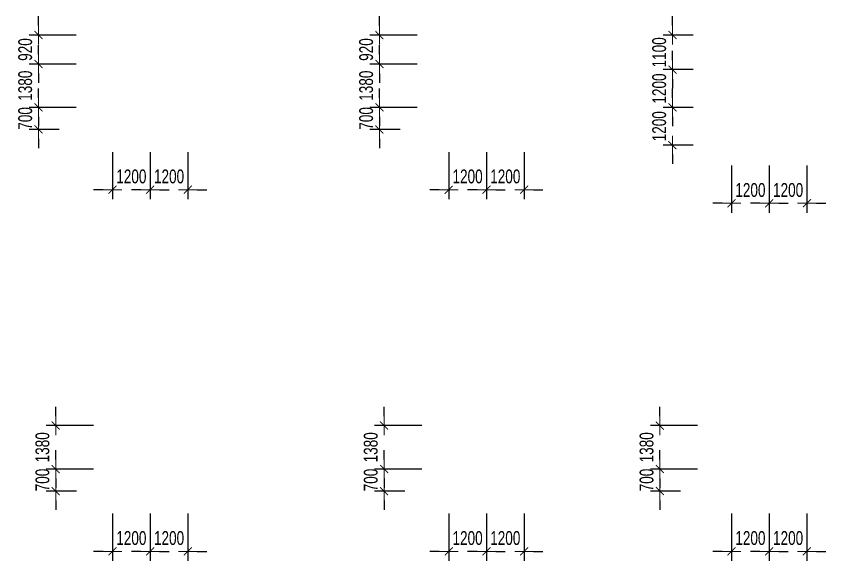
# Model space of a CAD drawing. Header units: millimetres. Extents: x -270655 to 676466, y -1281 to 105022.
# Drawn here: x 21736 to 47500, y 2481 to 19800 of the extents above; entities that cross this region are included whole.
import ezdxf

# ---------------------------------------------------------------- set-up
doc = ezdxf.new("R2010")
doc.units = ezdxf.units.MM
doc.layers.get('Defpoints').update_dxf_attribs({"color": 151, "lineweight": 9})
doc.layers.add('NDC_S_DIM', color=1, linetype='Continuous', lineweight=15)
doc.styles.add('NDC_DIM', font='', dxfattribs={"width": 0.75})
doc.styles.get('NDC_DIM').set_extended_font_data('Dotum')
doc.dimstyles.new('NDC_dim_200', dxfattribs={"dimscale": 200, "dimtxt": 2.2, "dimasz": 1.5, "dimexe": 1.5, "dimexo": 2.5, "dimgap": 1, "dimtad": 1, "dimdec": 0, "dimzin": 0, "dimdsep": 46, "dimtxsty": 'NDC_DIM', "dimblk": 'DIMMARK', "dimcen": 0.09, "dimdle": 1.2, "dimclrd": 1, "dimclre": 1, "dimclrt": 3, "dimadec": 0, "dimazin": 0, "dimtfac": 1, "dimtdec": 0, "dimtix": 1, "dimtofl": 0, "dimtmove": 0, "dimatfit": 3, "dimfxl": 6, "dimfxlon": 1, "dimtolj": 1, "dimtzin": 0, "dimarcsym": 0})

# ---------------------------------------------------------------- blocks, each defined once
blk = doc.blocks.new('DIMMARK')
at = {"layer": 'NDC_S_DIM', "color": 1}
blk.add_line((-1.5, 0), (1, 0), dxfattribs=at)
at = {"layer": 'NDC_S_DIM', "color": 2, "const_width": 0.1}
blk.add_lwpolyline([(-0.424, -0.424), (0.424, 0.424)], dxfattribs=at)
blk = doc.blocks.new('*D401')
at = {"layer": 'Defpoints', "color": 0, "transparency": 16777216}
for p in [(22445, 19200), (24304, 19200), (24404, 18280)]:
    blk.add_point(p, dxfattribs=at)
at = {"layer": 'NDC_S_DIM', "color": 1, "lineweight": -2, "transparency": 16777216}
for p, q in [((22445, 19500), (22445, 19800)), ((23645, 19200), (22145, 19200)), ((23645, 18280), (22145, 18280)), ((22445, 17980), (22445, 17680))]:
    blk.add_line(p, q, dxfattribs=at)
at = {"layer": 'NDC_S_DIM', "color": 1, "lineweight": -2, "transparency": 16777216, "xscale": 300, "yscale": 300, "zscale": 300}
for p, rotation in [((22445, 19200), 270), ((22445, 18280), 90)]:
    blk.add_blockref('DIMMARK', p, dxfattribs=dict(at, rotation=rotation))
at = {"layer": 'NDC_S_DIM', "color": 3, "transparency": 16777216, "insert": (22024, 18740), "char_height": 440, "attachment_point": 5, "rotation": 90, "style": 'NDC_DIM'}
blk.add_mtext('\\A1;920', dxfattribs=at)
blk = doc.blocks.new('*D402')
at = {"layer": 'Defpoints', "color": 0, "transparency": 16777216}
for p in [(24404, 18280), (22445, 16900), (24804, 16900)]:
    blk.add_point(p, dxfattribs=at)
at = {"layer": 'NDC_S_DIM', "color": 1, "lineweight": -2, "transparency": 16777216}
for p, q in [((22445, 18580), (22445, 18880)), ((23645, 18280), (22145, 18280)), ((23645, 16900), (22145, 16900)), ((22445, 16600), (22445, 16300))]:
    blk.add_line(p, q, dxfattribs=at)
at = {"layer": 'NDC_S_DIM', "color": 1, "lineweight": -2, "transparency": 16777216, "xscale": 300, "yscale": 300, "zscale": 300}
for p, rotation in [((22445, 18280), 270), ((22445, 16900), 90)]:
    blk.add_blockref('DIMMARK', p, dxfattribs=dict(at, rotation=rotation))
at = {"layer": 'NDC_S_DIM', "color": 3, "transparency": 16777216, "insert": (22024, 17590), "char_height": 440, "attachment_point": 5, "rotation": 90, "style": 'NDC_DIM'}
blk.add_mtext('\\A1;1380', dxfattribs=at)
blk = doc.blocks.new('*D403')
at = {"layer": 'Defpoints', "color": 0, "transparency": 16777216}
for p in [(24804, 16900), (22445, 16200), (23604, 16200)]:
    blk.add_point(p, dxfattribs=at)
at = {"layer": 'NDC_S_DIM', "color": 1, "lineweight": -2, "transparency": 16777216}
for p, q in [((22445, 17200), (22445, 17500)), ((23645, 16900), (22145, 16900)), ((23104, 16200), (22145, 16200)), ((22445, 15900), (22445, 15600))]:
    blk.add_line(p, q, dxfattribs=at)
at = {"layer": 'NDC_S_DIM', "color": 1, "lineweight": -2, "transparency": 16777216, "xscale": 300, "yscale": 300, "zscale": 300}
for p, rotation in [((22445, 16900), 270), ((22445, 16200), 90)]:
    blk.add_blockref('DIMMARK', p, dxfattribs=dict(at, rotation=rotation))
at = {"layer": 'NDC_S_DIM', "color": 3, "transparency": 16777216, "insert": (22024, 16550), "char_height": 440, "attachment_point": 5, "rotation": 90, "style": 'NDC_DIM'}
blk.add_mtext('\\A1;700', dxfattribs=at)
blk = doc.blocks.new('*D404')
at = {"layer": 'Defpoints', "color": 0, "transparency": 16777216}
for p in [(24800, 16174), (26000, 16174), (26000, 14281)]:
    blk.add_point(p, dxfattribs=at)
at = {"layer": 'NDC_S_DIM', "color": 1, "lineweight": -2, "transparency": 16777216}
for p, q in [((24800, 15481), (24800, 13981)), ((26000, 15481), (26000, 13981)), ((24500, 14281), (24200, 14281)), ((26300, 14281), (26600, 14281))]:
    blk.add_line(p, q, dxfattribs=at)
at = {"layer": 'NDC_S_DIM', "color": 1, "lineweight": -2, "transparency": 16777216, "xscale": 300, "yscale": 300, "zscale": 300}
blk.add_blockref('DIMMARK', (24800, 14281), dxfattribs=at)
at = {"layer": 'NDC_S_DIM', "color": 1, "lineweight": -2, "transparency": 16777216, "xscale": 300, "yscale": 300, "zscale": 300, "rotation": 180}
blk.add_blockref('DIMMARK', (26000, 14281), dxfattribs=at)
at = {"layer": 'NDC_S_DIM', "color": 3, "transparency": 16777216, "insert": (25400, 14702), "char_height": 440, "attachment_point": 5, "style": 'NDC_DIM'}
blk.add_mtext('\\A1;1200', dxfattribs=at)
blk = doc.blocks.new('*D405')
at = {"layer": 'Defpoints', "color": 0, "transparency": 16777216}
for p in [(26000, 16174), (27200, 16174), (27200, 14281)]:
    blk.add_point(p, dxfattribs=at)
at = {"layer": 'NDC_S_DIM', "color": 1, "lineweight": -2, "transparency": 16777216}
for p, q in [((26000, 15481), (26000, 13981)), ((27200, 15481), (27200, 13981)), ((25700, 14281), (25400, 14281)), ((27500, 14281), (27800, 14281))]:
    blk.add_line(p, q, dxfattribs=at)
at = {"layer": 'NDC_S_DIM', "color": 1, "lineweight": -2, "transparency": 16777216, "xscale": 300, "yscale": 300, "zscale": 300}
blk.add_blockref('DIMMARK', (26000, 14281), dxfattribs=at)
at = {"layer": 'NDC_S_DIM', "color": 1, "lineweight": -2, "transparency": 16777216, "xscale": 300, "yscale": 300, "zscale": 300, "rotation": 180}
blk.add_blockref('DIMMARK', (27200, 14281), dxfattribs=at)
at = {"layer": 'NDC_S_DIM', "color": 3, "transparency": 16777216, "insert": (26600, 14702), "char_height": 440, "attachment_point": 5, "style": 'NDC_DIM'}
blk.add_mtext('\\A1;1200', dxfattribs=at)
blk = doc.blocks.new('*D406')
at = {"layer": 'Defpoints', "color": 0, "transparency": 16777216}
for p in [(33294, 19200), (35153, 19200), (35253, 18280)]:
    blk.add_point(p, dxfattribs=at)
at = {"layer": 'NDC_S_DIM', "color": 1, "lineweight": -2, "transparency": 16777216}
for p, q in [((33294, 19500), (33294, 19800)), ((34494, 19200), (32994, 19200)), ((34494, 18280), (32994, 18280)), ((33294, 17980), (33294, 17680))]:
    blk.add_line(p, q, dxfattribs=at)
at = {"layer": 'NDC_S_DIM', "color": 1, "lineweight": -2, "transparency": 16777216, "xscale": 300, "yscale": 300, "zscale": 300}
for p, rotation in [((33294, 19200), 270), ((33294, 18280), 90)]:
    blk.add_blockref('DIMMARK', p, dxfattribs=dict(at, rotation=rotation))
at = {"layer": 'NDC_S_DIM', "color": 3, "transparency": 16777216, "insert": (32874, 18740), "char_height": 440, "attachment_point": 5, "rotation": 90, "style": 'NDC_DIM'}
blk.add_mtext('\\A1;920', dxfattribs=at)
blk = doc.blocks.new('*D407')
at = {"layer": 'Defpoints', "color": 0, "transparency": 16777216}
for p in [(35253, 18280), (33294, 16900), (35653, 16900)]:
    blk.add_point(p, dxfattribs=at)
at = {"layer": 'NDC_S_DIM', "color": 1, "lineweight": -2, "transparency": 16777216}
for p, q in [((33294, 18580), (33294, 18880)), ((34494, 18280), (32994, 18280)), ((34494, 16900), (32994, 16900)), ((33294, 16600), (33294, 16300))]:
    blk.add_line(p, q, dxfattribs=at)
at = {"layer": 'NDC_S_DIM', "color": 1, "lineweight": -2, "transparency": 16777216, "xscale": 300, "yscale": 300, "zscale": 300}
for p, rotation in [((33294, 18280), 270), ((33294, 16900), 90)]:
    blk.add_blockref('DIMMARK', p, dxfattribs=dict(at, rotation=rotation))
at = {"layer": 'NDC_S_DIM', "color": 3, "transparency": 16777216, "insert": (32874, 17590), "char_height": 440, "attachment_point": 5, "rotation": 90, "style": 'NDC_DIM'}
blk.add_mtext('\\A1;1380', dxfattribs=at)
blk = doc.blocks.new('*D408')
at = {"layer": 'Defpoints', "color": 0, "transparency": 16777216}
for p in [(35653, 16900), (33294, 16200), (34453, 16200)]:
    blk.add_point(p, dxfattribs=at)
at = {"layer": 'NDC_S_DIM', "color": 1, "lineweight": -2, "transparency": 16777216}
for p, q in [((33294, 17200), (33294, 17500)), ((34494, 16900), (32994, 16900)), ((33953, 16200), (32994, 16200)), ((33294, 15900), (33294, 15600))]:
    blk.add_line(p, q, dxfattribs=at)
at = {"layer": 'NDC_S_DIM', "color": 1, "lineweight": -2, "transparency": 16777216, "xscale": 300, "yscale": 300, "zscale": 300}
for p, rotation in [((33294, 16900), 270), ((33294, 16200), 90)]:
    blk.add_blockref('DIMMARK', p, dxfattribs=dict(at, rotation=rotation))
at = {"layer": 'NDC_S_DIM', "color": 3, "transparency": 16777216, "insert": (32874, 16550), "char_height": 440, "attachment_point": 5, "rotation": 90, "style": 'NDC_DIM'}
blk.add_mtext('\\A1;700', dxfattribs=at)
blk = doc.blocks.new('*D409')
at = {"layer": 'Defpoints', "color": 0, "transparency": 16777216}
for p in [(35500, 16174), (36700, 16174), (36700, 14281)]:
    blk.add_point(p, dxfattribs=at)
at = {"layer": 'NDC_S_DIM', "color": 1, "lineweight": -2, "transparency": 16777216}
for p, q in [((35500, 15481), (35500, 13981)), ((36700, 15481), (36700, 13981)), ((35200, 14281), (34900, 14281)), ((37000, 14281), (37300, 14281))]:
    blk.add_line(p, q, dxfattribs=at)
at = {"layer": 'NDC_S_DIM', "color": 1, "lineweight": -2, "transparency": 16777216, "xscale": 300, "yscale": 300, "zscale": 300}
blk.add_blockref('DIMMARK', (35500, 14281), dxfattribs=at)
at = {"layer": 'NDC_S_DIM', "color": 1, "lineweight": -2, "transparency": 16777216, "xscale": 300, "yscale": 300, "zscale": 300, "rotation": 180}
blk.add_blockref('DIMMARK', (36700, 14281), dxfattribs=at)
at = {"layer": 'NDC_S_DIM', "color": 3, "transparency": 16777216, "insert": (36100, 14702), "char_height": 440, "attachment_point": 5, "style": 'NDC_DIM'}
blk.add_mtext('\\A1;1200', dxfattribs=at)
blk = doc.blocks.new('*D410')
at = {"layer": 'Defpoints', "color": 0, "transparency": 16777216}
for p in [(36700, 16174), (37900, 16174), (37900, 14281)]:
    blk.add_point(p, dxfattribs=at)
at = {"layer": 'NDC_S_DIM', "color": 1, "lineweight": -2, "transparency": 16777216}
for p, q in [((36700, 15481), (36700, 13981)), ((37900, 15481), (37900, 13981)), ((36400, 14281), (36100, 14281)), ((38200, 14281), (38500, 14281))]:
    blk.add_line(p, q, dxfattribs=at)
at = {"layer": 'NDC_S_DIM', "color": 1, "lineweight": -2, "transparency": 16777216, "xscale": 300, "yscale": 300, "zscale": 300}
blk.add_blockref('DIMMARK', (36700, 14281), dxfattribs=at)
at = {"layer": 'NDC_S_DIM', "color": 1, "lineweight": -2, "transparency": 16777216, "xscale": 300, "yscale": 300, "zscale": 300, "rotation": 180}
blk.add_blockref('DIMMARK', (37900, 14281), dxfattribs=at)
at = {"layer": 'NDC_S_DIM', "color": 3, "transparency": 16777216, "insert": (37300, 14702), "char_height": 440, "attachment_point": 5, "style": 'NDC_DIM'}
blk.add_mtext('\\A1;1200', dxfattribs=at)
blk = doc.blocks.new('*D411')
at = {"layer": 'Defpoints', "color": 0, "transparency": 16777216}
for p in [(42619, 19200), (43778, 19200), (43778, 18100)]:
    blk.add_point(p, dxfattribs=at)
at = {"layer": 'NDC_S_DIM', "color": 1, "lineweight": -2, "transparency": 16777216}
for p, q in [((42619, 19500), (42619, 19800)), ((43278, 19200), (42319, 19200)), ((43278, 18100), (42319, 18100)), ((42619, 17800), (42619, 17500))]:
    blk.add_line(p, q, dxfattribs=at)
at = {"layer": 'NDC_S_DIM', "color": 1, "lineweight": -2, "transparency": 16777216, "xscale": 300, "yscale": 300, "zscale": 300}
for p, rotation in [((42619, 19200), 270), ((42619, 18100), 90)]:
    blk.add_blockref('DIMMARK', p, dxfattribs=dict(at, rotation=rotation))
at = {"layer": 'NDC_S_DIM', "color": 3, "transparency": 16777216, "insert": (42199, 18650), "char_height": 440, "attachment_point": 5, "rotation": 90, "style": 'NDC_DIM'}
blk.add_mtext('\\A1;1100', dxfattribs=at)
blk = doc.blocks.new('*D412')
at = {"layer": 'Defpoints', "color": 0, "transparency": 16777216}
for p in [(43778, 18100), (42619, 16900), (43778, 16900)]:
    blk.add_point(p, dxfattribs=at)
at = {"layer": 'NDC_S_DIM', "color": 1, "lineweight": -2, "transparency": 16777216}
for p, q in [((42619, 18400), (42619, 18700)), ((43278, 18100), (42319, 18100)), ((43278, 16900), (42319, 16900)), ((42619, 16600), (42619, 16300))]:
    blk.add_line(p, q, dxfattribs=at)
at = {"layer": 'NDC_S_DIM', "color": 1, "lineweight": -2, "transparency": 16777216, "xscale": 300, "yscale": 300, "zscale": 300}
for p, rotation in [((42619, 18100), 270), ((42619, 16900), 90)]:
    blk.add_blockref('DIMMARK', p, dxfattribs=dict(at, rotation=rotation))
at = {"layer": 'NDC_S_DIM', "color": 3, "transparency": 16777216, "insert": (42199, 17500), "char_height": 440, "attachment_point": 5, "rotation": 90, "style": 'NDC_DIM'}
blk.add_mtext('\\A1;1200', dxfattribs=at)
blk = doc.blocks.new('*D413')
at = {"layer": 'Defpoints', "color": 0, "transparency": 16777216}
for p in [(43778, 16900), (42619, 15700), (43778, 15700)]:
    blk.add_point(p, dxfattribs=at)
at = {"layer": 'NDC_S_DIM', "color": 1, "lineweight": -2, "transparency": 16777216}
for p, q in [((42619, 17200), (42619, 17500)), ((43278, 16900), (42319, 16900)), ((43278, 15700), (42319, 15700)), ((42619, 15400), (42619, 15100))]:
    blk.add_line(p, q, dxfattribs=at)
at = {"layer": 'NDC_S_DIM', "color": 1, "lineweight": -2, "transparency": 16777216, "xscale": 300, "yscale": 300, "zscale": 300}
for p, rotation in [((42619, 16900), 270), ((42619, 15700), 90)]:
    blk.add_blockref('DIMMARK', p, dxfattribs=dict(at, rotation=rotation))
at = {"layer": 'NDC_S_DIM', "color": 3, "transparency": 16777216, "insert": (42199, 16300), "char_height": 440, "attachment_point": 5, "rotation": 90, "style": 'NDC_DIM'}
blk.add_mtext('\\A1;1200', dxfattribs=at)
blk = doc.blocks.new('*D414')
at = {"layer": 'Defpoints', "color": 0, "transparency": 16777216}
for p in [(44500, 15743), (45700, 15743), (45700, 13851)]:
    blk.add_point(p, dxfattribs=at)
at = {"layer": 'NDC_S_DIM', "color": 1, "lineweight": -2, "transparency": 16777216}
for p, q in [((44500, 15051), (44500, 13551)), ((45700, 15051), (45700, 13551)), ((44200, 13851), (43900, 13851)), ((46000, 13851), (46300, 13851))]:
    blk.add_line(p, q, dxfattribs=at)
at = {"layer": 'NDC_S_DIM', "color": 1, "lineweight": -2, "transparency": 16777216, "xscale": 300, "yscale": 300, "zscale": 300}
blk.add_blockref('DIMMARK', (44500, 13851), dxfattribs=at)
at = {"layer": 'NDC_S_DIM', "color": 1, "lineweight": -2, "transparency": 16777216, "xscale": 300, "yscale": 300, "zscale": 300, "rotation": 180}
blk.add_blockref('DIMMARK', (45700, 13851), dxfattribs=at)
at = {"layer": 'NDC_S_DIM', "color": 3, "transparency": 16777216, "insert": (45100, 14271), "char_height": 440, "attachment_point": 5, "style": 'NDC_DIM'}
blk.add_mtext('\\A1;1200', dxfattribs=at)
blk = doc.blocks.new('*D415')
at = {"layer": 'Defpoints', "color": 0, "transparency": 16777216}
for p in [(45700, 15743), (46900, 15743), (46900, 13851)]:
    blk.add_point(p, dxfattribs=at)
at = {"layer": 'NDC_S_DIM', "color": 1, "lineweight": -2, "transparency": 16777216}
for p, q in [((45700, 15051), (45700, 13551)), ((46900, 15051), (46900, 13551)), ((45400, 13851), (45100, 13851)), ((47200, 13851), (47500, 13851))]:
    blk.add_line(p, q, dxfattribs=at)
at = {"layer": 'NDC_S_DIM', "color": 1, "lineweight": -2, "transparency": 16777216, "xscale": 300, "yscale": 300, "zscale": 300}
blk.add_blockref('DIMMARK', (45700, 13851), dxfattribs=at)
at = {"layer": 'NDC_S_DIM', "color": 1, "lineweight": -2, "transparency": 16777216, "xscale": 300, "yscale": 300, "zscale": 300, "rotation": 180}
blk.add_blockref('DIMMARK', (46900, 13851), dxfattribs=at)
at = {"layer": 'NDC_S_DIM', "color": 3, "transparency": 16777216, "insert": (46300, 14271), "char_height": 440, "attachment_point": 5, "style": 'NDC_DIM'}
blk.add_mtext('\\A1;1200', dxfattribs=at)
blk = doc.blocks.new('*D467')
at = {"layer": 'Defpoints', "color": 0, "transparency": 16777216}
for p in [(24951, 6780), (22992, 5400), (25351, 5400)]:
    blk.add_point(p, dxfattribs=at)
at = {"layer": 'NDC_S_DIM', "color": 1, "lineweight": -2, "transparency": 16777216}
for p, q in [((22992, 7080), (22992, 7380)), ((24192, 6780), (22692, 6780)), ((24192, 5400), (22692, 5400)), ((22992, 5100), (22992, 4800))]:
    blk.add_line(p, q, dxfattribs=at)
at = {"layer": 'NDC_S_DIM', "color": 1, "lineweight": -2, "transparency": 16777216, "xscale": 300, "yscale": 300, "zscale": 300}
for p, rotation in [((22992, 6780), 270), ((22992, 5400), 90)]:
    blk.add_blockref('DIMMARK', p, dxfattribs=dict(at, rotation=rotation))
at = {"layer": 'NDC_S_DIM', "color": 3, "transparency": 16777216, "insert": (22572, 6090), "char_height": 440, "attachment_point": 5, "rotation": 90, "style": 'NDC_DIM'}
blk.add_mtext('\\A1;1380', dxfattribs=at)
blk = doc.blocks.new('*D468')
at = {"layer": 'Defpoints', "color": 0, "transparency": 16777216}
for p in [(25351, 5400), (22992, 4700), (24151, 4700)]:
    blk.add_point(p, dxfattribs=at)
at = {"layer": 'NDC_S_DIM', "color": 1, "lineweight": -2, "transparency": 16777216}
for p, q in [((22992, 5700), (22992, 6000)), ((24192, 5400), (22692, 5400)), ((23651, 4700), (22692, 4700)), ((22992, 4400), (22992, 4100))]:
    blk.add_line(p, q, dxfattribs=at)
at = {"layer": 'NDC_S_DIM', "color": 1, "lineweight": -2, "transparency": 16777216, "xscale": 300, "yscale": 300, "zscale": 300}
for p, rotation in [((22992, 5400), 270), ((22992, 4700), 90)]:
    blk.add_blockref('DIMMARK', p, dxfattribs=dict(at, rotation=rotation))
at = {"layer": 'NDC_S_DIM', "color": 3, "transparency": 16777216, "insert": (22572, 5050), "char_height": 440, "attachment_point": 5, "rotation": 90, "style": 'NDC_DIM'}
blk.add_mtext('\\A1;700', dxfattribs=at)
blk = doc.blocks.new('*D469')
at = {"layer": 'Defpoints', "color": 0, "transparency": 16777216}
for p in [(24800, 4674), (26000, 4674), (26000, 2781)]:
    blk.add_point(p, dxfattribs=at)
at = {"layer": 'NDC_S_DIM', "color": 1, "lineweight": -2, "transparency": 16777216}
for p, q in [((24800, 3981), (24800, 2481)), ((26000, 3981), (26000, 2481)), ((24500, 2781), (24200, 2781)), ((26300, 2781), (26600, 2781))]:
    blk.add_line(p, q, dxfattribs=at)
at = {"layer": 'NDC_S_DIM', "color": 1, "lineweight": -2, "transparency": 16777216, "xscale": 300, "yscale": 300, "zscale": 300}
blk.add_blockref('DIMMARK', (24800, 2781), dxfattribs=at)
at = {"layer": 'NDC_S_DIM', "color": 1, "lineweight": -2, "transparency": 16777216, "xscale": 300, "yscale": 300, "zscale": 300, "rotation": 180}
blk.add_blockref('DIMMARK', (26000, 2781), dxfattribs=at)
at = {"layer": 'NDC_S_DIM', "color": 3, "transparency": 16777216, "insert": (25400, 3202), "char_height": 440, "attachment_point": 5, "style": 'NDC_DIM'}
blk.add_mtext('\\A1;1200', dxfattribs=at)
blk = doc.blocks.new('*D470')
at = {"layer": 'Defpoints', "color": 0, "transparency": 16777216}
for p in [(26000, 4674), (27200, 4674), (27200, 2781)]:
    blk.add_point(p, dxfattribs=at)
at = {"layer": 'NDC_S_DIM', "color": 1, "lineweight": -2, "transparency": 16777216}
for p, q in [((26000, 3981), (26000, 2481)), ((27200, 3981), (27200, 2481)), ((25700, 2781), (25400, 2781)), ((27500, 2781), (27800, 2781))]:
    blk.add_line(p, q, dxfattribs=at)
at = {"layer": 'NDC_S_DIM', "color": 1, "lineweight": -2, "transparency": 16777216, "xscale": 300, "yscale": 300, "zscale": 300}
blk.add_blockref('DIMMARK', (26000, 2781), dxfattribs=at)
at = {"layer": 'NDC_S_DIM', "color": 1, "lineweight": -2, "transparency": 16777216, "xscale": 300, "yscale": 300, "zscale": 300, "rotation": 180}
blk.add_blockref('DIMMARK', (27200, 2781), dxfattribs=at)
at = {"layer": 'NDC_S_DIM', "color": 3, "transparency": 16777216, "insert": (26600, 3202), "char_height": 440, "attachment_point": 5, "style": 'NDC_DIM'}
blk.add_mtext('\\A1;1200', dxfattribs=at)
blk = doc.blocks.new('*D471')
at = {"layer": 'Defpoints', "color": 0, "transparency": 16777216}
for p in [(35400, 6780), (33441, 5400), (35800, 5400)]:
    blk.add_point(p, dxfattribs=at)
at = {"layer": 'NDC_S_DIM', "color": 1, "lineweight": -2, "transparency": 16777216}
for p, q in [((33441, 7080), (33441, 7380)), ((34641, 6780), (33141, 6780)), ((34641, 5400), (33141, 5400)), ((33441, 5100), (33441, 4800))]:
    blk.add_line(p, q, dxfattribs=at)
at = {"layer": 'NDC_S_DIM', "color": 1, "lineweight": -2, "transparency": 16777216, "xscale": 300, "yscale": 300, "zscale": 300}
for p, rotation in [((33441, 6780), 270), ((33441, 5400), 90)]:
    blk.add_blockref('DIMMARK', p, dxfattribs=dict(at, rotation=rotation))
at = {"layer": 'NDC_S_DIM', "color": 3, "transparency": 16777216, "insert": (33021, 6090), "char_height": 440, "attachment_point": 5, "rotation": 90, "style": 'NDC_DIM'}
blk.add_mtext('\\A1;1380', dxfattribs=at)
blk = doc.blocks.new('*D472')
at = {"layer": 'Defpoints', "color": 0, "transparency": 16777216}
for p in [(35800, 5400), (33441, 4700), (34600, 4700)]:
    blk.add_point(p, dxfattribs=at)
at = {"layer": 'NDC_S_DIM', "color": 1, "lineweight": -2, "transparency": 16777216}
for p, q in [((33441, 5700), (33441, 6000)), ((34641, 5400), (33141, 5400)), ((34100, 4700), (33141, 4700)), ((33441, 4400), (33441, 4100))]:
    blk.add_line(p, q, dxfattribs=at)
at = {"layer": 'NDC_S_DIM', "color": 1, "lineweight": -2, "transparency": 16777216, "xscale": 300, "yscale": 300, "zscale": 300}
for p, rotation in [((33441, 5400), 270), ((33441, 4700), 90)]:
    blk.add_blockref('DIMMARK', p, dxfattribs=dict(at, rotation=rotation))
at = {"layer": 'NDC_S_DIM', "color": 3, "transparency": 16777216, "insert": (33021, 5050), "char_height": 440, "attachment_point": 5, "rotation": 90, "style": 'NDC_DIM'}
blk.add_mtext('\\A1;700', dxfattribs=at)
blk = doc.blocks.new('*D473')
at = {"layer": 'Defpoints', "color": 0, "transparency": 16777216}
for p in [(35500, 4674), (36700, 4674), (36700, 2781)]:
    blk.add_point(p, dxfattribs=at)
at = {"layer": 'NDC_S_DIM', "color": 1, "lineweight": -2, "transparency": 16777216}
for p, q in [((35500, 3981), (35500, 2481)), ((36700, 3981), (36700, 2481)), ((35200, 2781), (34900, 2781)), ((37000, 2781), (37300, 2781))]:
    blk.add_line(p, q, dxfattribs=at)
at = {"layer": 'NDC_S_DIM', "color": 1, "lineweight": -2, "transparency": 16777216, "xscale": 300, "yscale": 300, "zscale": 300}
blk.add_blockref('DIMMARK', (35500, 2781), dxfattribs=at)
at = {"layer": 'NDC_S_DIM', "color": 1, "lineweight": -2, "transparency": 16777216, "xscale": 300, "yscale": 300, "zscale": 300, "rotation": 180}
blk.add_blockref('DIMMARK', (36700, 2781), dxfattribs=at)
at = {"layer": 'NDC_S_DIM', "color": 3, "transparency": 16777216, "insert": (36100, 3202), "char_height": 440, "attachment_point": 5, "style": 'NDC_DIM'}
blk.add_mtext('\\A1;1200', dxfattribs=at)
blk = doc.blocks.new('*D474')
at = {"layer": 'Defpoints', "color": 0, "transparency": 16777216}
for p in [(36700, 4674), (37900, 4674), (37900, 2781)]:
    blk.add_point(p, dxfattribs=at)
at = {"layer": 'NDC_S_DIM', "color": 1, "lineweight": -2, "transparency": 16777216}
for p, q in [((36700, 3981), (36700, 2481)), ((37900, 3981), (37900, 2481)), ((36400, 2781), (36100, 2781)), ((38200, 2781), (38500, 2781))]:
    blk.add_line(p, q, dxfattribs=at)
at = {"layer": 'NDC_S_DIM', "color": 1, "lineweight": -2, "transparency": 16777216, "xscale": 300, "yscale": 300, "zscale": 300}
blk.add_blockref('DIMMARK', (36700, 2781), dxfattribs=at)
at = {"layer": 'NDC_S_DIM', "color": 1, "lineweight": -2, "transparency": 16777216, "xscale": 300, "yscale": 300, "zscale": 300, "rotation": 180}
blk.add_blockref('DIMMARK', (37900, 2781), dxfattribs=at)
at = {"layer": 'NDC_S_DIM', "color": 3, "transparency": 16777216, "insert": (37300, 3202), "char_height": 440, "attachment_point": 5, "style": 'NDC_DIM'}
blk.add_mtext('\\A1;1200', dxfattribs=at)
blk = doc.blocks.new('*D475')
at = {"layer": 'Defpoints', "color": 0, "transparency": 16777216}
for p in [(44177, 6780), (42218, 5400), (44577, 5400)]:
    blk.add_point(p, dxfattribs=at)
at = {"layer": 'NDC_S_DIM', "color": 1, "lineweight": -2, "transparency": 16777216}
for p, q in [((42218, 7080), (42218, 7380)), ((43418, 6780), (41918, 6780)), ((43418, 5400), (41918, 5400)), ((42218, 5100), (42218, 4800))]:
    blk.add_line(p, q, dxfattribs=at)
at = {"layer": 'NDC_S_DIM', "color": 1, "lineweight": -2, "transparency": 16777216, "xscale": 300, "yscale": 300, "zscale": 300}
for p, rotation in [((42218, 6780), 270), ((42218, 5400), 90)]:
    blk.add_blockref('DIMMARK', p, dxfattribs=dict(at, rotation=rotation))
at = {"layer": 'NDC_S_DIM', "color": 3, "transparency": 16777216, "insert": (41798, 6090), "char_height": 440, "attachment_point": 5, "rotation": 90, "style": 'NDC_DIM'}
blk.add_mtext('\\A1;1380', dxfattribs=at)
blk = doc.blocks.new('*D476')
at = {"layer": 'Defpoints', "color": 0, "transparency": 16777216}
for p in [(44577, 5400), (42218, 4700), (43377, 4700)]:
    blk.add_point(p, dxfattribs=at)
at = {"layer": 'NDC_S_DIM', "color": 1, "lineweight": -2, "transparency": 16777216}
for p, q in [((42218, 5700), (42218, 6000)), ((43418, 5400), (41918, 5400)), ((42877, 4700), (41918, 4700)), ((42218, 4400), (42218, 4100))]:
    blk.add_line(p, q, dxfattribs=at)
at = {"layer": 'NDC_S_DIM', "color": 1, "lineweight": -2, "transparency": 16777216, "xscale": 300, "yscale": 300, "zscale": 300}
for p, rotation in [((42218, 5400), 270), ((42218, 4700), 90)]:
    blk.add_blockref('DIMMARK', p, dxfattribs=dict(at, rotation=rotation))
at = {"layer": 'NDC_S_DIM', "color": 3, "transparency": 16777216, "insert": (41798, 5050), "char_height": 440, "attachment_point": 5, "rotation": 90, "style": 'NDC_DIM'}
blk.add_mtext('\\A1;700', dxfattribs=at)
blk = doc.blocks.new('*D477')
at = {"layer": 'Defpoints', "color": 0, "transparency": 16777216}
for p in [(44500, 4674), (45700, 4674), (45700, 2781)]:
    blk.add_point(p, dxfattribs=at)
at = {"layer": 'NDC_S_DIM', "color": 1, "lineweight": -2, "transparency": 16777216}
for p, q in [((44500, 3981), (44500, 2481)), ((45700, 3981), (45700, 2481)), ((44200, 2781), (43900, 2781)), ((46000, 2781), (46300, 2781))]:
    blk.add_line(p, q, dxfattribs=at)
at = {"layer": 'NDC_S_DIM', "color": 1, "lineweight": -2, "transparency": 16777216, "xscale": 300, "yscale": 300, "zscale": 300}
blk.add_blockref('DIMMARK', (44500, 2781), dxfattribs=at)
at = {"layer": 'NDC_S_DIM', "color": 1, "lineweight": -2, "transparency": 16777216, "xscale": 300, "yscale": 300, "zscale": 300, "rotation": 180}
blk.add_blockref('DIMMARK', (45700, 2781), dxfattribs=at)
at = {"layer": 'NDC_S_DIM', "color": 3, "transparency": 16777216, "insert": (45100, 3202), "char_height": 440, "attachment_point": 5, "style": 'NDC_DIM'}
blk.add_mtext('\\A1;1200', dxfattribs=at)
blk = doc.blocks.new('*D478')
at = {"layer": 'Defpoints', "color": 0, "transparency": 16777216}
for p in [(45700, 4674), (46900, 4674), (46900, 2781)]:
    blk.add_point(p, dxfattribs=at)
at = {"layer": 'NDC_S_DIM', "color": 1, "lineweight": -2, "transparency": 16777216}
for p, q in [((45700, 3981), (45700, 2481)), ((46900, 3981), (46900, 2481)), ((45400, 2781), (45100, 2781)), ((47200, 2781), (47500, 2781))]:
    blk.add_line(p, q, dxfattribs=at)
at = {"layer": 'NDC_S_DIM', "color": 1, "lineweight": -2, "transparency": 16777216, "xscale": 300, "yscale": 300, "zscale": 300}
blk.add_blockref('DIMMARK', (45700, 2781), dxfattribs=at)
at = {"layer": 'NDC_S_DIM', "color": 1, "lineweight": -2, "transparency": 16777216, "xscale": 300, "yscale": 300, "zscale": 300, "rotation": 180}
blk.add_blockref('DIMMARK', (46900, 2781), dxfattribs=at)
at = {"layer": 'NDC_S_DIM', "color": 3, "transparency": 16777216, "insert": (46300, 3202), "char_height": 440, "attachment_point": 5, "style": 'NDC_DIM'}
blk.add_mtext('\\A1;1200', dxfattribs=at)

msp = doc.modelspace()

# ---------------------------------------------------------------- dimensions: what is measured, and where the dimension line sits
at = {"layer": 'NDC_S_DIM'}
for base, p1, p2, picture, middle in [((22444.6, 19200), (24403.7, 18279.6), (24303.7, 19200), '*D401', (22024.3, 18739.8)), ((33294.1, 19200), (35253.2, 18279.6), (35153.2, 19200), '*D406', (32873.8, 18739.8)), ((42619.4, 19200), (43778.5, 18100), (43778.5, 19200), '*D411', (42199.1, 18650))]:
    dim = msp.add_linear_dim(base=base, p1=p1, p2=p2, angle=90, dimstyle='NDC_dim_200', dxfattribs=at)
    dim.commit()
    dim.dimension.update_dxf_attribs({"geometry": picture, "text_midpoint": middle})
for base, p1, p2, picture, middle in [((22444.6, 16900), (24403.7, 18279.6), (24803.7, 16900), '*D402', (22024.3, 17589.8)), ((33294.1, 16900), (35253.2, 18279.6), (35653.2, 16900), '*D407', (32873.8, 17589.8)), ((42619.4, 16900), (43778.5, 18100), (43778.5, 16900), '*D412', (42199.1, 17500)), ((22444.6, 16200.2), (24803.7, 16900), (23603.7, 16200.2), '*D403', (22024.3, 16550.1)), ((33294.1, 16200.2), (35653.2, 16900), (34453.2, 16200.2), '*D408', (32873.8, 16550.1)), ((42619.4, 15700), (43778.5, 16900), (43778.5, 15700), '*D413', (42199.1, 16300)), ((22992.2, 5400), (24951.3, 6779.6), (25351.3, 5400), '*D467', (22571.9, 6089.8)), ((33441.1, 5400), (35400.1, 6779.6), (35800.1, 5400), '*D471', (33020.8, 6089.8)), ((42218.4, 5400), (44177.5, 6779.6), (44577.5, 5400), '*D475', (41798.1, 6089.8)), ((22992.2, 4700.2), (25351.3, 5400), (24151.3, 4700.2), '*D468', (22571.9, 5050.1)), ((33441.1, 4700.2), (35800.1, 5400), (34600.1, 4700.2), '*D472', (33020.8, 5050.1)), ((42218.4, 4700.2), (44577.5, 5400), (43377.5, 4700.2), '*D476', (41798.1, 5050.1))]:
    dim = msp.add_linear_dim(base=base, p1=p1, p2=p2, angle=90, dimstyle='NDC_dim_200', override={"dimtmove": 1}, dxfattribs=at)
    dim.commit()
    dim.dimension.update_dxf_attribs({"geometry": picture, "text_midpoint": middle})
for base, p1, p2, picture, middle in [((26000, 14281.2), (24800, 16174), (26000, 16174), '*D404', (25400, 14701.5)), ((27200, 14281.2), (26000, 16174), (27200, 16174), '*D405', (26600, 14701.5)), ((36700, 14281.2), (35500, 16174), (36700, 16174), '*D409', (36100, 14701.5)), ((37900, 14281.2), (36700, 16174), (37900, 16174), '*D410', (37300, 14701.5)), ((45700, 13850.6), (44500, 15743.4), (45700, 15743.4), '*D414', (45100, 14270.9)), ((46900, 13850.6), (45700, 15743.4), (46900, 15743.4), '*D415', (46300, 14270.9)), ((26000, 2781.2), (24800, 4674), (26000, 4674), '*D469', (25400, 3201.5)), ((27200, 2781.2), (26000, 4674), (27200, 4674), '*D470', (26600, 3201.5)), ((36700, 2781.2), (35500, 4674), (36700, 4674), '*D473', (36100, 3201.5)), ((37900, 2781.2), (36700, 4674), (37900, 4674), '*D474', (37300, 3201.5)), ((45700, 2781.2), (44500, 4674), (45700, 4674), '*D477', (45100, 3201.5)), ((46900, 2781.2), (45700, 4674), (46900, 4674), '*D478', (46300, 3201.5))]:
    dim = msp.add_linear_dim(base=base, p1=p1, p2=p2, dimstyle='NDC_dim_200', dxfattribs=at)
    dim.commit()
    dim.dimension.update_dxf_attribs({"geometry": picture, "text_midpoint": middle})

doc.saveas('drawing.dxf')
